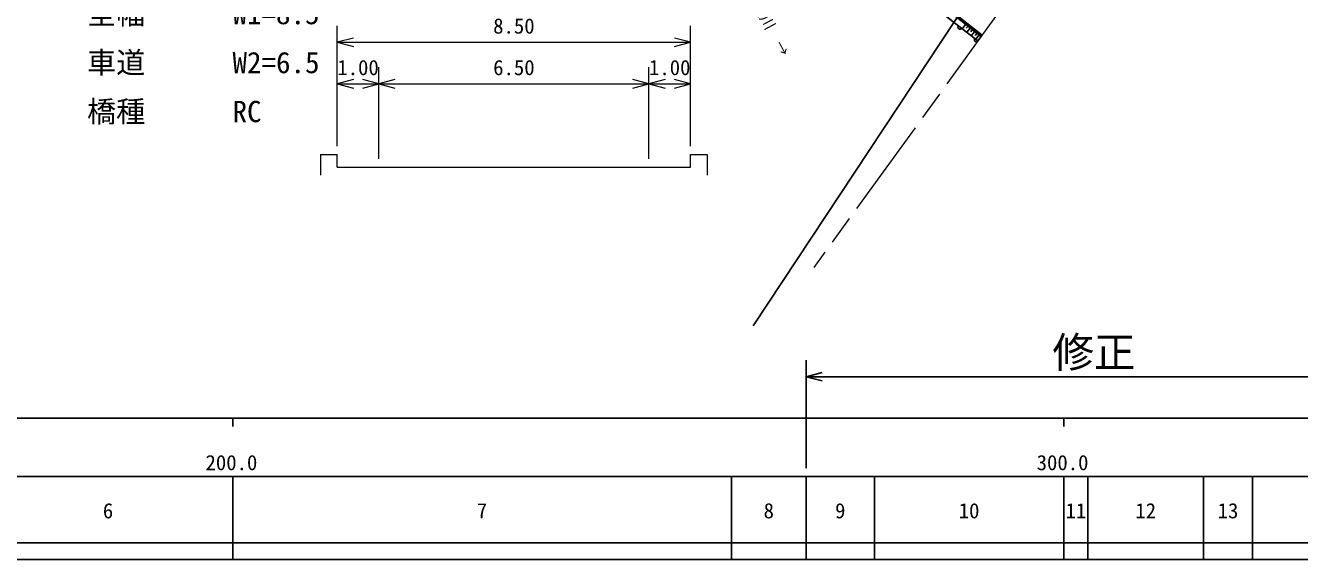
# Model space of a CAD drawing. Units: millimetres, scale not verified, with parts at other scales. Extents: x 40000 to 680000, y 20000 to 380000.
# Drawn here: x 243067 to 396354, y 188000 to 252254 of the extents above; entities that cross this region are included whole.
import ezdxf
from ezdxf.enums import TextEntityAlignment as Align

# ---------------------------------------------------------------- set-up
doc = ezdxf.new("R2010")
doc.units = ezdxf.units.MM
doc.header["$LTSCALE"] = 1000
doc.linetypes.add('CHAIN', pattern=[18.5, 12, -1.5, 3.5, -1.5])
for name, color, linetype, lineweight in [('作業ﾚｲﾔ1', 7, 'Continuous', 25), ('作業ﾚｲﾔ3', 7, 'Continuous', 25), ('作業ﾚｲﾔ4', 222, 'Continuous', 25)]:
    doc.layers.add(name, color=color, linetype=linetype, lineweight=lineweight)
doc.styles.add('ＭＳ ゴシック', font='')
doc.styles.get('ＭＳ ゴシック').set_extended_font_data('MS Gothic')

msp = doc.modelspace()

# ---------------------------------------------------------------- linework, layer by layer
at = {"layer": '作業ﾚｲﾔ1'}
for p, q in [((348210, 258693), (357904, 251060)), ((348321, 258834), (358160, 251075)), ((351982, 254777), (357667, 250394)), ((356203, 252399), (355774, 251853)), ((356476, 252184), (356262, 251913)), ((356749, 251969), (356324, 251430)), ((357019, 251757), (356807, 251488)), ((356837, 252129), (357230, 251819)), ((357288, 251544), (356868, 251010)), ((357623, 251510), (358016, 251201)), ((357556, 251334), (357346, 251068)), ((357823, 251124), (357406, 250595)), ((358058, 250936), (357640, 250415)), ((358059, 250935), (357904, 251060)), ((40000, 205000), (579000, 205000)), ((268000, 205000), (268000, 204000)), ((368000, 205000), (368000, 204000)), ((68000, 198000), (579000, 198000)), ((268000, 188000), (268000, 198000)), ((328000, 188000), (328000, 198000)), ((337000, 188000), (337000, 198000)), ((345200, 188000), (345200, 198000)), ((368000, 188000), (368000, 198000)), ((370900, 188000), (370900, 198000)), ((384800, 188000), (384800, 198000)), ((390700, 188000), (390700, 198000)), ((40000, 190000), (579000, 190000)), ((40000, 188000), (579000, 188000))]:
    msp.add_line(p, q, dxfattribs=at)
at = {"layer": '作業ﾚｲﾔ1', "linetype": 'CHAIN', "lineweight": 13}
msp.add_line((360956, 254933), (337925, 223151), dxfattribs=at)
at = {"layer": '作業ﾚｲﾔ1', "lineweight": 13}
for p, q in [((280582, 237727), (280582, 252227)), ((323082, 237727), (323082, 252227)), ((282514, 250745), (280582, 250227)), ((280582, 250227), (323082, 250227)), ((280582, 250227), (282514, 249710)), ((323082, 250227), (321150, 250745)), ((321150, 249710), (323082, 250227)), ((285582, 236227), (285582, 247227)), ((318082, 236227), (318082, 247227)), ((282514, 245745), (280582, 245227)), ((285582, 245227), (283650, 245745)), ((287514, 245745), (285582, 245227)), ((318082, 245227), (316150, 245745)), ((320014, 245745), (318082, 245227)), ((323082, 245227), (321150, 245745)), ((280582, 245227), (285582, 245227)), ((280582, 245227), (282514, 244710)), ((283650, 244710), (285582, 245227)), ((285582, 245227), (318082, 245227)), ((285582, 245227), (287514, 244710)), ((316150, 244710), (318082, 245227)), ((318082, 245227), (323082, 245227)), ((318082, 245227), (320014, 244710)), ((321150, 244710), (323082, 245227)), ((278582, 236727), (280582, 236727)), ((278582, 236727), (278582, 234227)), ((280582, 235227), (280582, 236727)), ((323082, 235227), (323082, 236727)), ((323082, 236727), (325082, 236727)), ((325082, 236727), (325082, 234227)), ((280582, 235227), (285582, 235227)), ((285582, 235227), (318082, 235227)), ((318082, 235227), (323082, 235227))]:
    msp.add_line(p, q, dxfattribs=at)
at = {"layer": '作業ﾚｲﾔ1'}
for centre, end in [((355507, 252059), 322.36331), ((357487, 250533), 299.43654)]:
    msp.add_arc(centre, 250, 142.36331, end, dxfattribs=at)
at = {"layer": '作業ﾚｲﾔ3'}
for p, q in [((337000, 199000), (337000, 212000)), ((338932, 210518), (337000, 210000)), ((337000, 210000), (408000, 210000)), ((337000, 210000), (338932, 209482))]:
    msp.add_line(p, q, dxfattribs=at)
at = {"layer": '作業ﾚｲﾔ4'}
msp.add_line((385755, 299547), (330623, 216118), dxfattribs=at)

# ---------------------------------------------------------------- texts
at = {"layer": '作業ﾚｲﾔ1', "style": 'ＭＳ ゴシック'}
msp.add_text('曽根川\u3000→', height=1320, rotation=298.328, dxfattribs=at).set_placement((331455, 252201), align=Align.BOTTOM_CENTER)
for s, p in [('全幅\u3000\u3000\u3000W1=8.5', (250474, 251632)), ('車道\u3000\u3000\u3000W2=6.5', (250475, 245741)), ('橋種\u3000\u3000\u3000RC', (250475, 239849))]:
    msp.add_text(s, height=2566, rotation=0.006, dxfattribs=at).set_placement(p, align=Align.BOTTOM_LEFT)
for s, p in [('8.50', (301832, 250727)), ('1.00', (283082, 245727)), ('6.50', (301832, 245727)), ('1.00', (320582, 245727)), ('200.0', (267844, 198195)), ('300.0', (367844, 198195)), ('6', (253000, 192405)), ('7', (298000, 192405)), ('8', (332500, 192405)), ('9', (341100, 192405)), ('10', (356600, 192405)), ('11', (369450, 192405)), ('12', (377850, 192405)), ('13', (387750, 192405))]:
    msp.add_text(s, height=1833, dxfattribs=at).set_placement(p, align=Align.BOTTOM_CENTER)
at = {"layer": '作業ﾚｲﾔ3', "style": 'ＭＳ ゴシック'}
msp.add_text('修正', height=3666, dxfattribs=at).set_placement((371625, 210000), align=Align.BOTTOM_CENTER)

doc.saveas('drawing.dxf')
